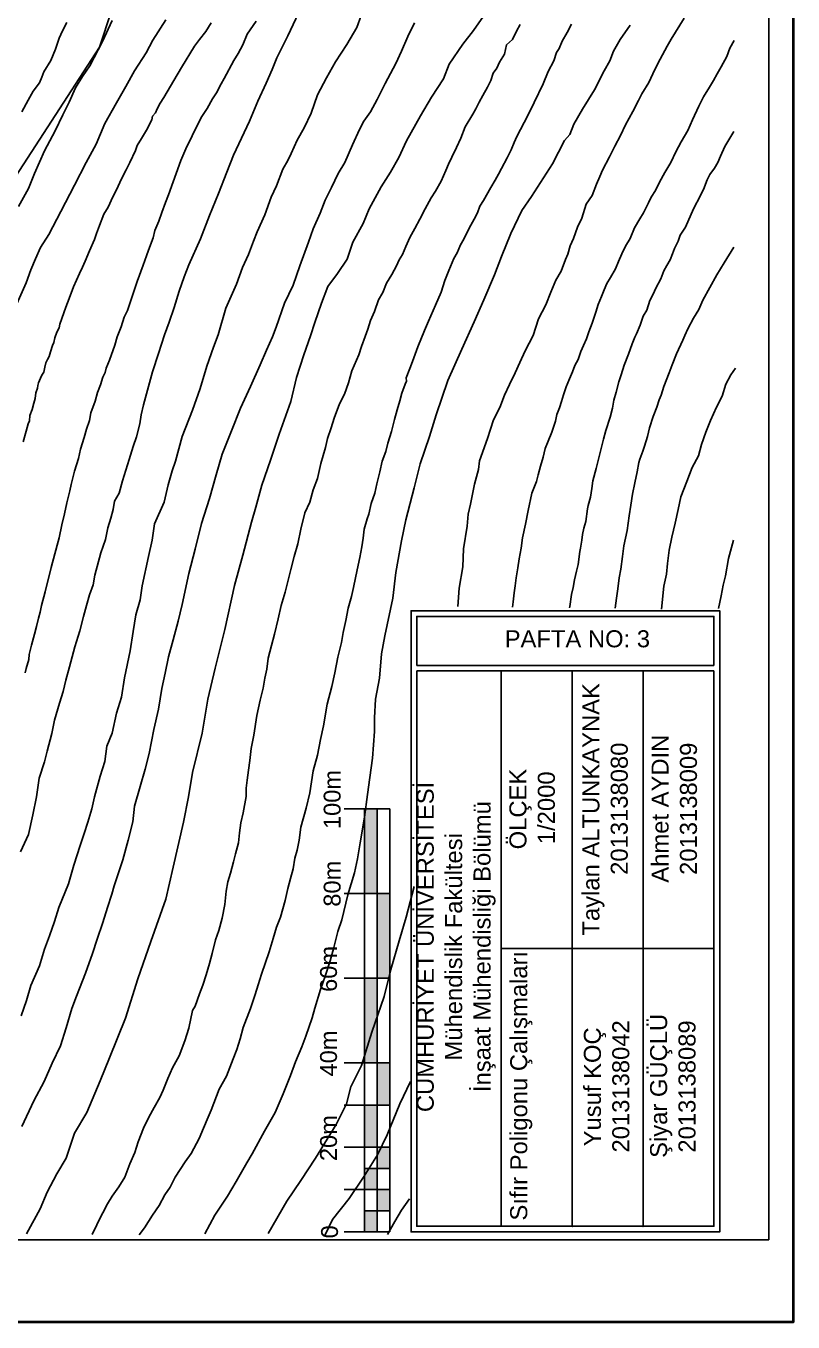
# Model space of a CAD drawing. Header units: millimetres. Extents: x 19067981 to 38137102, y 2652003 to 2652615.
# Drawn here: x 19068196.54 to 19068205.61, y 2652464.04 to 2652479.36 of the extents above; entities that cross this region are included whole.
import ezdxf

# ---------------------------------------------------------------- set-up
doc = ezdxf.new("R2010")
doc.units = ezdxf.units.MM
doc.layers.add('ÖLÇEK VE YÖN', color=114, linetype='Continuous')
doc.styles.get("Standard").update_dxf_attribs({"font": 'arial.ttf'})

# ---------------------------------------------------------------- blocks, each defined once
blk = doc.blocks.new('A$C1881271D')
h = blk.add_hatch(color=7)
h.paths.add_polyline_path([(0.342, 0.3), (0.092, 0.3), (0.092, 0.15), (0.342, 0.15)])
h.paths.add_polyline_path([(0.592, 0.15), (0.342, 0.15), (0.342, 0), (0.592, 0)])
h.paths.add_polyline_path([(0.842, 0.3), (0.592, 0.3), (0.592, 0.15), (0.842, 0.15)])
h.paths.add_polyline_path([(1.092, 0.15), (0.842, 0.15), (0.842, 0), (1.092, 0)])
h.paths.add_polyline_path([(1.592, 0.3), (1.092, 0.3), (1.092, 0.15), (1.592, 0.15)])
h.paths.add_polyline_path([(2.092, 0.15), (1.592, 0.15), (1.592, 0), (2.092, 0)])
h.paths.add_polyline_path([(3.092, 0.3), (2.092, 0.3), (2.092, 0.15), (3.092, 0.15)])
h.paths.add_polyline_path([(4.092, 0.15), (3.092, 0.15), (3.092, 0), (4.092, 0)])
h.paths.add_polyline_path([(5.092, 0.3), (4.092, 0.3), (4.092, 0.15), (5.092, 0.15)])
at = {"color": 7}
for p, q in [((0.092, 0.3), (0.092, 0.542)), ((0.592, 0), (0.592, 0.542)), ((1.092, 0), (1.092, 0.542)), ((1.592, 0), (1.592, 0.542)), ((2.092, 0), (2.092, 0.542)), ((3.092, 0), (3.092, 0.542)), ((4.092, 0), (4.092, 0.542)), ((5.092, 0.3), (5.092, 0.542)), ((0.092, 0.3), (0.092, 0)), ((0.092, 0.3), (1.092, 0.3)), ((0.342, 0), (0.342, 0.3)), ((0.842, 0), (0.842, 0.3)), ((1.092, 0.3), (2.092, 0.3)), ((2.092, 0.3), (3.092, 0.3)), ((3.092, 0.3), (4.092, 0.3)), ((4.092, 0.3), (5.092, 0.3)), ((5.092, 0.3), (5.092, 0)), ((0.092, 0.15), (0.592, 0.15)), ((0.092, 0), (1.092, 0)), ((0.592, 0.15), (1.092, 0.15)), ((1.092, 0.15), (2.092, 0.15)), ((1.092, 0), (2.092, 0)), ((2.092, 0.15), (3.092, 0.15)), ((2.092, 0), (3.092, 0)), ((3.092, 0.15), (4.092, 0.15)), ((3.092, 0), (4.092, 0)), ((4.092, 0.15), (5.092, 0.15)), ((4.092, 0), (5.092, 0))]:
    blk.add_line(p, q, dxfattribs=at)
at = {"color": 7, "char_height": 0.2, "width": 0.66286, "attachment_point": 1}
for s, insert in [('{\\fArial|b0|i0|c162|p34;0}', (0.015, 0.814)), ('{\\fArial|b0|i0|c162|p34;20m}', (0.929, 0.826)), ('{\\fArial|b0|i0|c162|p34;40m}', (1.929, 0.826)), ('{\\fArial|b0|i0|c162|p34;60m}', (2.929, 0.826)), ('{\\fArial|b0|i0|c162|p34;80m}', (3.936, 0.783)), ('{\\fArial|b0|i0|c162|p34;100m}', (4.854, 0.783))]:
    blk.add_mtext(s, dxfattribs=dict(at, insert=insert))

msp = doc.modelspace()

# ---------------------------------------------------------------- linework, layer by layer
at = {"color": 0, "lineweight": 25, "ltscale": 0.2}
for p, q in [((19068202.165, 2652465.172), (19068202.165, 2652471.738)), ((19068203.003, 2652465.172), (19068203.003, 2652471.738)), ((19068203.841, 2652465.172), (19068203.841, 2652471.738)), ((19068202.165, 2652468.455), (19068204.679, 2652468.455)), ((19068202.165, 2652465.172), (19068202.565, 2652465.172)), ((19068202.165, 2652465.172), (19068204.679, 2652465.172))]:
    msp.add_line(p, q, dxfattribs=at)
at = {"color": 0, "lineweight": 40, "ltscale": 0.2}
msp.add_lwpolyline([(19068184.614, 2652493.739), (19068205.614, 2652493.739), (19068205.614, 2652464.039), (19068184.614, 2652464.039), (19068184.614, 2652493.739)], dxfattribs=at)
for points in [[(19068185.114, 2652465.013), (19068185.114, 2652493.532), (19068205.327, 2652493.532), (19068205.327, 2652465.013), (19068185.114, 2652465.013)], [(19068185.114, 2652465.013), (19068185.114, 2652493.532), (19068205.327, 2652493.532), (19068205.327, 2652465.013), (19068185.114, 2652465.013)], [(19068196.482, 2652469.596), (19068196.574, 2652469.804), (19068196.626, 2652470.035), (19068196.67, 2652470.246), (19068196.703, 2652470.467), (19068196.763, 2652470.66), (19068196.795, 2652470.788), (19068196.85, 2652470.997), (19068196.881, 2652471.156), (19068196.941, 2652471.354), (19068196.986, 2652471.492), (19068197.017, 2652471.628), (19068197.061, 2652471.784), (19068197.125, 2652472.021), (19068197.182, 2652472.21), (19068197.225, 2652472.378), (19068197.262, 2652472.51), (19068197.298, 2652472.637), (19068197.338, 2652472.755), (19068197.358, 2652472.867), (19068197.431, 2652473.133), (19068197.485, 2652473.288), (19068197.513, 2652473.428), (19068197.549, 2652473.542), (19068197.576, 2652473.645), (19068197.592, 2652473.742), (19068197.646, 2652473.838), (19068197.685, 2652473.985), (19068197.766, 2652474.235), (19068197.812, 2652474.39), (19068197.853, 2652474.503), (19068197.892, 2652474.657), (19068197.908, 2652474.765), (19068197.933, 2652474.88), (19068197.994, 2652475.099), (19068198.04, 2652475.271), (19068198.112, 2652475.49), (19068198.184, 2652475.711), (19068198.237, 2652475.861), (19068198.297, 2652476.032), (19068198.357, 2652476.226), (19068198.417, 2652476.396), (19068198.469, 2652476.535), (19068198.608, 2652476.844), (19068198.716, 2652477.119), (19068198.821, 2652477.379), (19068198.92, 2652477.633), (19068198.999, 2652477.832), (19068199.187, 2652478.235), (19068199.286, 2652478.473), (19068199.385, 2652478.686), (19068199.455, 2652478.847), (19068199.51, 2652478.982), (19068199.642, 2652479.245), (19068199.768, 2652479.513)], [(19068196.49, 2652467.658), (19068196.552, 2652467.841), (19068196.601, 2652468.019), (19068196.705, 2652468.25), (19068196.765, 2652468.448), (19068196.822, 2652468.605), (19068196.884, 2652468.775), (19068196.932, 2652468.938), (19068197.05, 2652469.221), (19068197.113, 2652469.442), (19068197.187, 2652469.672), (19068197.233, 2652469.816), (19068197.276, 2652469.948), (19068197.325, 2652470.106), (19068197.357, 2652470.246), (19068197.423, 2652470.491), (19068197.478, 2652470.666), (19068197.503, 2652470.847), (19068197.563, 2652471.001), (19068197.616, 2652471.236), (19068197.674, 2652471.426), (19068197.711, 2652471.653), (19068197.779, 2652471.974), (19068197.814, 2652472.202), (19068197.846, 2652472.399), (19068197.897, 2652472.578), (19068197.919, 2652472.742), (19068197.992, 2652473.087), (19068198.038, 2652473.283), (19068198.066, 2652473.475), (19068198.178, 2652473.733), (19068198.227, 2652473.935), (19068198.273, 2652474.103), (19068198.314, 2652474.216), (19068198.393, 2652474.506), (19068198.513, 2652474.82), (19068198.603, 2652475.076), (19068198.683, 2652475.338), (19068198.764, 2652475.563), (19068198.819, 2652475.708), (19068198.91, 2652476.023), (19068199.033, 2652476.31), (19068199.106, 2652476.506), (19068199.178, 2652476.657), (19068199.237, 2652476.818), (19068199.279, 2652476.926), (19068199.368, 2652477.127), (19068199.444, 2652477.336), (19068199.508, 2652477.472), (19068199.582, 2652477.667), (19068199.642, 2652477.771), (19068199.682, 2652477.853), (19068199.75, 2652478.011), (19068199.834, 2652478.156), (19068199.916, 2652478.329), (19068199.992, 2652478.545), (19068200.098, 2652478.749), (19068200.203, 2652478.935), (19068200.34, 2652479.143), (19068200.456, 2652479.344), (19068200.509, 2652479.484)], [(19068196.552, 2652465.082), (19068196.712, 2652465.379), (19068196.795, 2652465.576), (19068196.91, 2652465.79), (19068197.02, 2652465.978), (19068197.121, 2652466.273), (19068197.266, 2652466.517), (19068197.424, 2652466.889), (19068197.531, 2652467.163), (19068197.723, 2652467.632), (19068197.869, 2652468.096), (19068198.02, 2652468.537), (19068198.199, 2652469.037), (19068198.285, 2652469.415), (19068198.409, 2652469.948), (19068198.468, 2652470.248), (19068198.516, 2652470.537), (19068198.629, 2652471.002), (19068198.697, 2652471.401), (19068198.783, 2652471.767), (19068198.896, 2652472.225), (19068199.01, 2652472.746), (19068199.109, 2652473.103), (19068199.213, 2652473.493), (19068199.263, 2652473.672), (19068199.332, 2652473.931), (19068199.436, 2652474.228), (19068199.537, 2652474.535), (19068199.678, 2652474.92), (19068199.743, 2652475.206), (19068199.83, 2652475.471), (19068199.91, 2652475.698), (19068199.96, 2652475.855), (19068200.041, 2652476.082), (19068200.115, 2652476.281), (19068200.228, 2652476.436), (19068200.342, 2652476.604), (19068200.408, 2652476.806), (19068200.53, 2652477.027), (19068200.601, 2652477.2), (19068200.744, 2652477.459), (19068200.854, 2652477.631), (19068200.955, 2652477.804), (19068201.044, 2652478.003), (19068201.21, 2652478.297), (19068201.338, 2652478.517), (19068201.483, 2652478.734), (19068201.549, 2652478.907), (19068201.709, 2652479.145), (19068201.837, 2652479.306), (19068202.039, 2652479.595)], [(19068196.437, 2652476.074), (19068196.548, 2652476.324), (19068196.603, 2652476.478), (19068196.66, 2652476.607), (19068196.717, 2652476.742), (19068196.817, 2652476.896), (19068196.956, 2652477.169), (19068197.119, 2652477.479), (19068197.257, 2652477.745), (19068197.374, 2652477.965), (19068197.477, 2652478.206), (19068197.617, 2652478.452), (19068197.725, 2652478.643), (19068197.828, 2652478.829), (19068197.965, 2652479.044), (19068198.045, 2652479.193), (19068198.197, 2652479.433)], [(19068196.459, 2652477.227), (19068196.574, 2652477.438), (19068196.648, 2652477.615), (19068196.763, 2652477.885), (19068196.89, 2652478.119), (19068196.983, 2652478.309), (19068197.055, 2652478.461), (19068197.131, 2652478.628), (19068197.214, 2652478.765), (19068197.3, 2652478.89), (19068197.449, 2652479.176), (19068197.564, 2652479.426)], [(19068196.498, 2652478.346), (19068196.572, 2652478.484), (19068196.63, 2652478.59), (19068196.704, 2652478.688), (19068196.732, 2652478.754), (19068196.756, 2652478.819), (19068196.84, 2652478.951), (19068196.893, 2652479.088), (19068196.938, 2652479.216), (19068196.977, 2652479.302), (19068197.027, 2652479.4)], [(19068196.498, 2652466.35), (19068196.637, 2652466.653), (19068196.762, 2652466.881), (19068196.855, 2652467.099), (19068196.955, 2652467.303), (19068197.02, 2652467.519), (19068197.087, 2652467.744), (19068197.143, 2652467.892), (19068197.249, 2652468.163), (19068197.33, 2652468.394), (19068197.386, 2652468.565), (19068197.453, 2652468.762), (19068197.511, 2652468.938), (19068197.562, 2652469.097), (19068197.59, 2652469.195), (19068197.689, 2652469.504), (19068197.753, 2652469.736), (19068197.81, 2652469.951), (19068197.83, 2652470.136), (19068197.894, 2652470.37), (19068197.955, 2652470.576), (19068198, 2652470.759), (19068198.057, 2652471.045), (19068198.111, 2652471.284), (19068198.151, 2652471.53), (19068198.191, 2652471.711), (19068198.231, 2652471.901), (19068198.287, 2652472.104), (19068198.343, 2652472.325), (19068198.392, 2652472.523), (19068198.472, 2652472.888), (19068198.544, 2652473.176), (19068198.619, 2652473.48), (19068198.716, 2652473.774), (19068198.794, 2652474.053), (19068198.866, 2652474.298), (19068198.977, 2652474.573), (19068199.081, 2652474.843), (19068199.201, 2652475.097), (19068199.315, 2652475.354), (19068199.387, 2652475.528), (19068199.461, 2652475.685), (19068199.503, 2652475.8), (19068199.601, 2652476.082), (19068199.706, 2652476.297), (19068199.782, 2652476.524), (19068199.887, 2652476.804), (19068199.941, 2652476.964), (19068200.022, 2652477.147), (19068200.081, 2652477.3), (19068200.159, 2652477.452), (19068200.235, 2652477.616), (19068200.315, 2652477.745), (19068200.404, 2652477.955), (19068200.488, 2652478.138), (19068200.54, 2652478.236), (19068200.62, 2652478.345), (19068200.697, 2652478.493), (19068200.792, 2652478.68), (19068200.916, 2652478.918), (19068200.984, 2652479.063), (19068201.06, 2652479.235), (19068201.14, 2652479.396)], [(19068196.511, 2652474.446), (19068196.549, 2652474.569), (19068196.572, 2652474.658), (19068196.587, 2652474.694), (19068196.593, 2652474.756), (19068196.618, 2652474.826), (19068196.64, 2652474.9), (19068196.654, 2652474.955), (19068196.663, 2652475.025), (19068196.681, 2652475.079), (19068196.684, 2652475.111), (19068196.694, 2652475.143), (19068196.716, 2652475.199), (19068196.733, 2652475.232), (19068196.755, 2652475.269), (19068196.768, 2652475.327), (19068196.781, 2652475.378), (19068196.799, 2652475.416), (19068196.819, 2652475.455), (19068196.834, 2652475.508), (19068196.858, 2652475.583), (19068196.873, 2652475.619), (19068196.887, 2652475.675), (19068196.911, 2652475.739), (19068196.938, 2652475.794), (19068196.947, 2652475.836), (19068197.016, 2652476.035), (19068197.058, 2652476.137), (19068197.107, 2652476.275), (19068197.177, 2652476.433), (19068197.214, 2652476.508), (19068197.246, 2652476.581), (19068197.297, 2652476.704), (19068197.355, 2652476.837), (19068197.381, 2652476.909), (19068197.391, 2652476.94), (19068197.414, 2652477), (19068197.467, 2652477.134), (19068197.517, 2652477.217), (19068197.573, 2652477.342), (19068197.611, 2652477.414), (19068197.679, 2652477.563), (19068197.73, 2652477.661), (19068197.772, 2652477.746), (19068197.842, 2652477.89), (19068197.861, 2652477.947), (19068197.912, 2652478.031), (19068197.971, 2652478.129), (19068198.032, 2652478.25), (19068198.043, 2652478.296), (19068198.078, 2652478.335), (19068198.095, 2652478.379), (19068198.133, 2652478.447), (19068198.176, 2652478.515), (19068198.292, 2652478.714), (19068198.386, 2652478.871), (19068198.536, 2652479.12), (19068198.595, 2652479.2), (19068198.67, 2652479.296), (19068198.733, 2652479.397)], [(19068196.535, 2652471.714), (19068196.548, 2652471.766), (19068196.579, 2652471.871), (19068196.583, 2652471.93), (19068196.609, 2652472.04), (19068196.645, 2652472.172), (19068196.669, 2652472.262), (19068196.695, 2652472.359), (19068196.712, 2652472.43), (19068196.729, 2652472.508), (19068196.773, 2652472.671), (19068196.842, 2652472.96), (19068196.915, 2652473.223), (19068196.937, 2652473.309), (19068196.97, 2652473.464), (19068197.002, 2652473.593), (19068197.03, 2652473.722), (19068197.065, 2652473.865), (19068197.079, 2652473.939), (19068197.12, 2652474.096), (19068197.166, 2652474.248), (19068197.19, 2652474.359), (19068197.232, 2652474.494), (19068197.26, 2652474.596), (19068197.295, 2652474.696), (19068197.313, 2652474.788), (19068197.362, 2652474.926), (19068197.393, 2652475.027), (19068197.426, 2652475.117), (19068197.454, 2652475.21), (19068197.481, 2652475.265), (19068197.494, 2652475.316), (19068197.532, 2652475.408), (19068197.597, 2652475.587), (19068197.622, 2652475.686), (19068197.67, 2652475.805), (19068197.705, 2652475.917), (19068197.747, 2652475.997), (19068197.772, 2652476.081), (19068197.812, 2652476.196), (19068197.86, 2652476.338), (19068197.931, 2652476.533), (19068197.969, 2652476.645), (19068197.994, 2652476.709), (19068198.049, 2652476.857), (19068198.068, 2652476.942), (19068198.117, 2652477.053), (19068198.152, 2652477.156), (19068198.196, 2652477.272), (19068198.23, 2652477.366), (19068198.378, 2652477.771), (19068198.434, 2652477.91), (19068198.512, 2652478.061), (19068198.618, 2652478.279), (19068198.689, 2652478.385), (19068198.752, 2652478.501), (19068198.796, 2652478.569), (19068198.852, 2652478.676), (19068198.887, 2652478.738), (19068199.004, 2652478.954), (19068199.054, 2652479.035), (19068199.109, 2652479.139), (19068199.159, 2652479.263), (19068199.268, 2652479.419)], [(19068202.387, 2652479.379), (19068202.345, 2652479.298), (19068202.298, 2652479.199), (19068202.228, 2652479.137), (19068202.201, 2652479.026), (19068202.145, 2652478.932), (19068202.112, 2652478.863), (19068202.068, 2652478.801), (19068202.043, 2652478.715), (19068202.001, 2652478.638), (19068201.948, 2652478.539), (19068201.905, 2652478.46), (19068201.863, 2652478.381), (19068201.828, 2652478.316), (19068201.738, 2652478.167), (19068201.685, 2652478.034), (19068201.634, 2652477.924), (19068201.58, 2652477.811), (19068201.539, 2652477.726), (19068201.509, 2652477.651), (19068201.454, 2652477.527), (19068201.385, 2652477.407), (19068201.334, 2652477.33), (19068201.264, 2652477.2), (19068201.203, 2652477.078), (19068201.143, 2652476.965), (19068201.082, 2652476.859), (19068201.037, 2652476.752), (19068200.996, 2652476.659), (19068200.956, 2652476.594), (19068200.925, 2652476.525), (19068200.871, 2652476.421), (19068200.808, 2652476.32), (19068200.763, 2652476.211), (19068200.714, 2652476.123), (19068200.667, 2652475.987), (19068200.618, 2652475.877), (19068200.588, 2652475.776), (19068200.557, 2652475.689), (19068200.513, 2652475.573), (19068200.482, 2652475.474), (19068200.396, 2652475.282), (19068200.357, 2652475.142), (19068200.31, 2652475.006), (19068200.252, 2652474.893), (19068200.187, 2652474.723), (19068200.152, 2652474.611), (19068200.11, 2652474.484), (19068200.085, 2652474.378), (19068200.032, 2652474.187), (19068199.993, 2652474.011), (19068199.942, 2652473.877), (19068199.9, 2652473.731), (19068199.841, 2652473.605), (19068199.796, 2652473.413), (19068199.758, 2652473.239), (19068199.717, 2652473.089), (19068199.675, 2652472.937), (19068199.61, 2652472.668), (19068199.564, 2652472.51), (19068199.527, 2652472.352), (19068199.483, 2652472.172), (19068199.45, 2652472.038), (19068199.41, 2652471.888), (19068199.393, 2652471.759), (19068199.369, 2652471.649), (19068199.349, 2652471.534), (19068199.316, 2652471.392), (19068199.276, 2652471.21), (19068199.24, 2652470.977), (19068199.207, 2652470.819), (19068199.193, 2652470.678), (19068199.177, 2652470.564), (19068199.161, 2652470.445), (19068199.15, 2652470.351), (19068199.148, 2652470.252), (19068199.112, 2652470.06), (19068199.086, 2652469.939), (19068199.07, 2652469.821), (19068199.056, 2652469.704), (19068199.021, 2652469.574), (19068198.999, 2652469.479), (19068198.962, 2652469.345), (19068198.93, 2652469.244), (19068198.913, 2652469.134), (19068198.898, 2652468.977), (19068198.863, 2652468.815), (19068198.825, 2652468.667), (19068198.788, 2652468.556), (19068198.748, 2652468.396), (19068198.717, 2652468.276), (19068198.675, 2652468.145), (19068198.636, 2652468.023), (19068198.598, 2652467.918), (19068198.545, 2652467.772), (19068198.516, 2652467.721), (19068198.471, 2652467.512), (19068198.422, 2652467.362), (19068198.357, 2652467.187), (19068198.278, 2652467.046), (19068198.223, 2652466.918), (19068198.166, 2652466.78), (19068198.126, 2652466.695), (19068198.059, 2652466.575), (19068197.998, 2652466.46), (19068197.933, 2652466.332), (19068197.872, 2652466.168), (19068197.831, 2652466.044), (19068197.774, 2652465.91), (19068197.715, 2652465.752), (19068197.642, 2652465.636), (19068197.563, 2652465.527), (19068197.51, 2652465.436), (19068197.453, 2652465.332), (19068197.415, 2652465.256), (19068197.384, 2652465.189), (19068197.327, 2652465.073)], [(19068197.885, 2652465.07), (19068197.946, 2652465.152), (19068197.994, 2652465.227), (19068198.04, 2652465.304), (19068198.119, 2652465.416), (19068198.189, 2652465.542), (19068198.249, 2652465.632), (19068198.31, 2652465.752), (19068198.427, 2652465.932), (19068198.498, 2652466.031), (19068198.593, 2652466.208), (19068198.646, 2652466.331), (19068198.699, 2652466.461), (19068198.735, 2652466.543), (19068198.83, 2652466.794), (19068198.918, 2652466.945), (19068198.995, 2652467.152), (19068199.037, 2652467.261), (19068199.076, 2652467.386), (19068199.115, 2652467.521), (19068199.198, 2652467.744), (19068199.256, 2652467.913), (19068199.291, 2652468.027), (19068199.329, 2652468.152), (19068199.42, 2652468.417), (19068199.467, 2652468.573), (19068199.509, 2652468.708), (19068199.556, 2652468.826), (19068199.611, 2652469.021), (19068199.64, 2652469.165), (19068199.672, 2652469.283), (19068199.703, 2652469.398), (19068199.725, 2652469.521), (19068199.752, 2652469.619), (19068199.777, 2652469.737), (19068199.796, 2652469.89), (19068199.857, 2652470.112), (19068199.9, 2652470.296), (19068199.939, 2652470.556), (19068199.99, 2652470.741), (19068200.029, 2652470.925), (19068200.062, 2652471.086), (19068200.105, 2652471.342), (19068200.163, 2652471.551), (19068200.198, 2652471.714), (19068200.234, 2652471.898), (19068200.276, 2652472.073), (19068200.297, 2652472.191), (19068200.325, 2652472.332), (19068200.355, 2652472.48), (19068200.392, 2652472.618), (19068200.418, 2652472.724), (19068200.461, 2652472.93), (19068200.492, 2652473.077), (19068200.515, 2652473.202), (19068200.531, 2652473.304), (19068200.545, 2652473.413), (19068200.579, 2652473.534), (19068200.597, 2652473.588), (19068200.626, 2652473.714), (19068200.669, 2652473.836), (19068200.692, 2652473.948), (19068200.727, 2652474.089), (19068200.755, 2652474.216), (19068200.8, 2652474.33), (19068200.825, 2652474.427), (19068200.867, 2652474.565), (19068200.903, 2652474.709), (19068200.933, 2652474.824), (19068200.967, 2652474.929), (19068200.988, 2652475.018), (19068201.028, 2652475.126), (19068201.044, 2652475.161), (19068201.04, 2652475.2), (19068201.085, 2652475.31), (19068201.115, 2652475.394), (19068201.18, 2652475.569), (19068201.258, 2652475.761), (19068201.303, 2652475.869), (19068201.385, 2652476.061), (19068201.452, 2652476.213), (19068201.499, 2652476.35), (19068201.546, 2652476.469), (19068201.605, 2652476.612), (19068201.642, 2652476.678), (19068201.683, 2652476.774), (19068201.721, 2652476.839), (19068201.785, 2652476.972), (19068201.844, 2652477.077), (19068201.883, 2652477.152), (19068201.912, 2652477.229), (19068201.956, 2652477.298), (19068202.04, 2652477.45), (19068202.091, 2652477.538), (19068202.131, 2652477.609), (19068202.169, 2652477.675), (19068202.234, 2652477.801), (19068202.28, 2652477.897), (19068202.317, 2652477.984), (19068202.348, 2652478.052), (19068202.437, 2652478.219), (19068202.498, 2652478.342), (19068202.555, 2652478.455), (19068202.661, 2652478.677), (19068202.72, 2652478.823), (19068202.784, 2652478.947), (19068202.817, 2652479.045), (19068202.85, 2652479.095), (19068202.885, 2652479.18), (19068202.945, 2652479.283), (19068202.994, 2652479.381)], [(19068198.658, 2652465.084), (19068198.78, 2652465.302), (19068198.926, 2652465.528), (19068199.029, 2652465.702), (19068199.156, 2652465.922), (19068199.219, 2652466.028), (19068199.365, 2652466.297), (19068199.49, 2652466.517), (19068199.586, 2652466.739), (19068199.674, 2652466.953), (19068199.731, 2652467.116), (19068199.806, 2652467.292), (19068199.852, 2652467.42), (19068199.93, 2652467.634), (19068199.96, 2652467.748), (19068200.027, 2652467.97), (19068200.083, 2652468.129), (19068200.14, 2652468.311), (19068200.186, 2652468.468), (19068200.232, 2652468.657), (19068200.28, 2652468.793), (19068200.352, 2652469.089), (19068200.429, 2652469.351), (19068200.463, 2652469.517), (19068200.496, 2652469.705), (19068200.549, 2652470.009), (19068200.582, 2652470.275), (19068200.611, 2652470.478), (19068200.641, 2652470.706), (19068200.664, 2652471.02), (19068200.666, 2652471.183), (19068200.677, 2652471.401), (19068200.723, 2652471.65), (19068200.75, 2652471.939), (19068200.788, 2652472.153), (19068200.882, 2652472.596), (19068200.916, 2652472.9), (19068200.983, 2652473.275), (19068201.035, 2652473.524), (19068201.134, 2652473.9), (19068201.205, 2652474.185), (19068201.314, 2652474.507), (19068201.393, 2652474.765), (19068201.534, 2652475.168), (19068201.699, 2652475.539), (19068201.844, 2652475.863), (19068201.959, 2652476.125), (19068202.083, 2652476.417), (19068202.167, 2652476.637), (19068202.278, 2652476.908), (19068202.406, 2652477.18), (19068202.523, 2652477.345), (19068202.769, 2652477.729), (19068202.913, 2652478.008), (19068202.976, 2652478.079), (19068203.022, 2652478.201), (19068203.125, 2652478.375), (19068203.265, 2652478.605), (19068203.381, 2652478.83), (19068203.447, 2652478.948), (19068203.491, 2652479.064), (19068203.569, 2652479.2), (19068203.69, 2652479.369)], [(19068201.649, 2652472.496), (19068201.665, 2652472.713), (19068201.711, 2652472.965), (19068201.716, 2652473.181), (19068201.763, 2652473.449), (19068201.775, 2652473.59), (19068201.8, 2652473.708), (19068201.847, 2652473.944), (19068201.894, 2652474.119), (19068201.906, 2652474.219), (19068202, 2652474.485), (19068202.072, 2652474.703), (19068202.146, 2652474.851), (19068202.203, 2652474.995), (19068202.26, 2652475.121), (19068202.328, 2652475.262), (19068202.384, 2652475.382), (19068202.445, 2652475.519), (19068202.542, 2652475.702), (19068202.606, 2652475.898), (19068202.692, 2652476.065), (19068202.749, 2652476.212), (19068202.81, 2652476.354), (19068202.871, 2652476.46), (19068202.922, 2652476.601), (19068202.95, 2652476.662), (19068202.978, 2652476.762), (19068203.017, 2652476.848), (19068203.066, 2652476.981), (19068203.116, 2652477.088), (19068203.17, 2652477.253), (19068203.238, 2652477.357), (19068203.29, 2652477.489), (19068203.33, 2652477.58), (19068203.362, 2652477.657), (19068203.443, 2652477.815), (19068203.507, 2652477.94), (19068203.574, 2652478.067), (19068203.634, 2652478.19), (19068203.721, 2652478.351), (19068203.785, 2652478.481), (19068203.825, 2652478.558), (19068203.91, 2652478.693), (19068203.978, 2652478.847), (19068204.041, 2652478.969), (19068204.124, 2652479.121), (19068204.174, 2652479.203), (19068204.326, 2652479.454)], [(19068204.916, 2652479.189), (19068204.866, 2652479.098), (19068204.832, 2652478.998), (19068204.764, 2652478.878), (19068204.716, 2652478.793), (19068204.675, 2652478.716), (19068204.625, 2652478.637), (19068204.556, 2652478.524), (19068204.5, 2652478.414), (19068204.424, 2652478.252), (19068204.37, 2652478.126), (19068204.29, 2652477.989), (19068204.227, 2652477.874), (19068204.168, 2652477.747), (19068204.098, 2652477.627), (19068204.035, 2652477.513), (19068203.986, 2652477.415), (19068203.936, 2652477.338), (19068203.904, 2652477.271), (19068203.845, 2652477.152), (19068203.801, 2652477.08), (19068203.741, 2652476.973), (19068203.689, 2652476.848), (19068203.635, 2652476.759), (19068203.588, 2652476.666), (19068203.549, 2652476.577), (19068203.513, 2652476.488), (19068203.456, 2652476.386), (19068203.413, 2652476.316), (19068203.381, 2652476.243), (19068203.35, 2652476.161), (19068203.31, 2652476.068), (19068203.283, 2652475.979), (19068203.238, 2652475.847), (19068203.199, 2652475.746), (19068203.172, 2652475.661), (19068203.138, 2652475.585), (19068203.106, 2652475.512), (19068203.074, 2652475.417), (19068203.034, 2652475.346), (19068203.007, 2652475.272), (19068202.972, 2652475.19), (19068202.931, 2652475.095), (19068202.902, 2652475.001), (19068202.877, 2652474.922), (19068202.851, 2652474.845), (19068202.82, 2652474.768), (19068202.806, 2652474.688), (19068202.764, 2652474.56), (19068202.718, 2652474.452), (19068202.685, 2652474.366), (19068202.658, 2652474.263), (19068202.628, 2652474.158), (19068202.6, 2652474.056), (19068202.58, 2652473.975), (19068202.525, 2652473.839), (19068202.482, 2652473.632), (19068202.451, 2652473.473), (19068202.417, 2652473.31), (19068202.4, 2652473.187), (19068202.376, 2652473.061), (19068202.359, 2652472.954), (19068202.341, 2652472.836), (19068202.328, 2652472.743), (19068202.315, 2652472.659), (19068202.304, 2652472.554), (19068202.296, 2652472.489)], [(19068204.915, 2652478.112), (19068204.809, 2652477.934), (19068204.758, 2652477.822), (19068204.723, 2652477.745), (19068204.686, 2652477.679), (19068204.632, 2652477.603), (19068204.598, 2652477.54), (19068204.554, 2652477.429), (19068204.52, 2652477.359), (19068204.491, 2652477.301), (19068204.465, 2652477.254), (19068204.426, 2652477.171), (19068204.382, 2652477.074), (19068204.341, 2652476.982), (19068204.281, 2652476.889), (19068204.254, 2652476.818), (19068204.214, 2652476.731), (19068204.187, 2652476.665), (19068204.162, 2652476.595), (19068204.122, 2652476.53), (19068204.088, 2652476.464), (19068204.052, 2652476.372), (19068203.992, 2652476.261), (19068203.96, 2652476.192), (19068203.92, 2652476.114), (19068203.884, 2652476.002), (19068203.842, 2652475.929), (19068203.805, 2652475.824), (19068203.764, 2652475.722), (19068203.743, 2652475.683), (19068203.71, 2652475.602), (19068203.67, 2652475.479), (19068203.618, 2652475.35), (19068203.58, 2652475.238), (19068203.556, 2652475.155), (19068203.522, 2652475.033), (19068203.496, 2652474.937), (19068203.48, 2652474.843), (19068203.452, 2652474.736), (19068203.401, 2652474.578), (19068203.373, 2652474.475), (19068203.344, 2652474.367), (19068203.319, 2652474.255), (19068203.287, 2652474.129), (19068203.247, 2652473.983), (19068203.234, 2652473.893), (19068203.218, 2652473.791), (19068203.192, 2652473.69), (19068203.182, 2652473.653), (19068203.163, 2652473.503), (19068203.142, 2652473.424), (19068203.125, 2652473.349), (19068203.118, 2652473.284), (19068203.101, 2652473.189), (19068203.095, 2652473.15), (19068203.073, 2652472.996), (19068203.052, 2652472.915), (19068203.029, 2652472.813), (19068203.014, 2652472.721), (19068202.996, 2652472.641), (19068202.974, 2652472.496), (19068202.971, 2652472.483)], [(19068204.914, 2652476.746), (19068204.801, 2652476.56), (19068204.712, 2652476.419), (19068204.632, 2652476.268), (19068204.549, 2652476.12), (19068204.502, 2652476.009), (19068204.436, 2652475.905), (19068204.369, 2652475.78), (19068204.333, 2652475.702), (19068204.311, 2652475.645), (19068204.236, 2652475.485), (19068204.186, 2652475.354), (19068204.151, 2652475.261), (19068204.086, 2652475.098), (19068204.053, 2652474.998), (19068204.031, 2652474.939), (19068204.003, 2652474.854), (19068203.961, 2652474.742), (19068203.915, 2652474.609), (19068203.892, 2652474.506), (19068203.859, 2652474.395), (19068203.837, 2652474.333), (19068203.802, 2652474.241), (19068203.789, 2652474.2), (19068203.771, 2652474.088), (19068203.743, 2652473.96), (19068203.717, 2652473.825), (19068203.696, 2652473.697), (19068203.676, 2652473.569), (19068203.653, 2652473.397), (19068203.615, 2652473.217), (19068203.597, 2652473.087), (19068203.579, 2652472.94), (19068203.559, 2652472.837), (19068203.542, 2652472.708), (19068203.527, 2652472.598), (19068203.509, 2652472.477)], [(19068204.932, 2652475.315), (19068204.877, 2652475.238), (19068204.821, 2652475.127), (19068204.775, 2652474.986), (19068204.71, 2652474.855), (19068204.637, 2652474.697), (19068204.583, 2652474.557), (19068204.532, 2652474.411), (19068204.495, 2652474.277), (19068204.422, 2652474.14), (19068204.357, 2652473.977), (19068204.287, 2652473.795), (19068204.257, 2652473.646), (19068204.222, 2652473.484), (19068204.179, 2652473.317), (19068204.15, 2652473.165), (19068204.131, 2652473.006), (19068204.117, 2652472.88), (19068204.085, 2652472.737), (19068204.059, 2652472.466)], [(19068204.911, 2652473.283), (19068204.852, 2652473.067), (19068204.817, 2652472.86), (19068204.786, 2652472.751), (19068204.763, 2652472.624), (19068204.733, 2652472.473)], [(19068204.911, 2652473.283), (19068204.852, 2652473.067), (19068204.817, 2652472.86), (19068204.786, 2652472.751), (19068204.763, 2652472.624), (19068204.733, 2652472.473)], [(19068201.098, 2652465.16), (19068201.098, 2652472.448), (19068204.747, 2652472.448), (19068204.747, 2652465.104), (19068201.098, 2652465.104), (19068201.098, 2652465.16)], [(19068201.098, 2652465.16), (19068201.098, 2652472.448), (19068204.747, 2652472.448), (19068204.747, 2652465.104), (19068201.098, 2652465.104), (19068201.098, 2652465.16)], [(19068201.165, 2652471.799), (19068201.165, 2652472.38), (19068204.679, 2652472.38), (19068204.679, 2652471.799)], [(19068201.165, 2652471.799), (19068201.165, 2652472.38), (19068204.679, 2652472.38), (19068204.679, 2652471.799)], [(19068201.165, 2652471.799), (19068204.679, 2652471.799)], [(19068201.165, 2652471.799), (19068204.679, 2652471.799)], [(19068204.679, 2652471.738), (19068204.679, 2652465.172), (19068201.165, 2652465.172), (19068201.165, 2652471.738)], [(19068201.165, 2652471.738), (19068204.679, 2652471.738)], [(19068204.679, 2652471.738), (19068204.679, 2652465.172), (19068201.165, 2652465.172), (19068201.165, 2652471.738)], [(19068201.165, 2652471.738), (19068204.679, 2652471.738)], [(19068199.41, 2652465.085), (19068199.629, 2652465.467), (19068199.796, 2652465.711), (19068199.969, 2652465.978), (19068200.214, 2652466.374), (19068200.335, 2652466.619), (19068200.385, 2652466.819), (19068200.513, 2652467.073), (19068200.635, 2652467.467), (19068200.781, 2652467.886), (19068200.859, 2652468.206), (19068200.959, 2652468.544), (19068201.039, 2652468.827), (19068201.135, 2652469.189)], [(19068200.084, 2652465.072), (19068200.17, 2652465.25), (19068200.366, 2652465.501), (19068200.544, 2652465.763), (19068200.7, 2652466.016), (19068200.816, 2652466.251), (19068200.965, 2652466.618), (19068201.092, 2652466.884)], [(19068200.819, 2652465.073), (19068200.906, 2652465.226), (19068200.985, 2652465.361), (19068201.081, 2652465.497)], [(19068200.819, 2652465.073), (19068200.906, 2652465.226), (19068200.985, 2652465.361), (19068201.081, 2652465.497)]]:
    msp.add_lwpolyline(points)
at = {"color": 1}
msp.add_lwpolyline([(19068189.196, 2652465.46), (19068191.683, 2652468.593), (19068193.567, 2652472.121), (19068195.235, 2652475.757), (19068197.415, 2652479.111), (19068198.668, 2652482.909), (19068199.23, 2652486.87), (19068197.286, 2652490.273)], dxfattribs=at)
at = {"color": 0, "lineweight": 25}
for p in [(19068203.003, 2652465.172), (19068203.841, 2652465.172)]:
    msp.add_point(p, dxfattribs=at)

# ---------------------------------------------------------------- block references
at = {"layer": 'ÖLÇEK VE YÖN', "rotation": 89.99999999999999}
msp.add_blockref('A$C1881271D', (19068200.848, 2652465.013), dxfattribs=at)

# ---------------------------------------------------------------- texts
at = {"color": 0, "lineweight": 25, "ltscale": 0.2, "insert": (19068201.29, 2652472.217), "char_height": 0.20127, "attachment_point": 1}
msp.add_mtext_dynamic_manual_height_columns('\\pi0.91481;PAFTA NO: 3', width=3.5138, gutter_width=1.006, heights=[0], dxfattribs=at)
at = {"color": 0, "lineweight": 25, "ltscale": 0.2, "char_height": 0.20127, "attachment_point": 1, "rotation": 90}
for s, width, insert in [('\\pi0.15289;Taylan ALTUNKAYNAK\\P\\pi0.87059;2013138080', 3.28325, (19068203.123, 2652468.455)), ('\\pi0.77812;Ahmet AYDIN\\P\\pi0.87004;2013138009', 3.28325, (19068203.941, 2652468.455)), ('\\pi1.1721;ÖLÇEK\\P\\pi1.2337;1/2000', 3.28325, (19068202.261, 2652468.455)), ('\\pi1.3491;CUMHURİYET ÜNİVERSİTESİ\\P\\pi1.9593;Mühendislik Fakültesi\\P\\pi1.5862;İnşaat Mühendisliği Bölümü', 6.56651, (19068201.165, 2652465.172)), ('\\pi0.067079;Sıfır Poligonu Çalışmaları', 3.28325, (19068202.27, 2652465.172)), ('\\pi0.94438;Yusuf KOÇ\\P\\pi0.87127;2013138042', 3.28325, (19068203.141, 2652465.172)), ('\\pi0.80778;Şiyar GÜÇLÜ\\P\\pi0.87004;2013138089', 3.28325, (19068203.924, 2652465.172))]:
    msp.add_mtext_dynamic_manual_height_columns(s, width=width, gutter_width=1.006, heights=[0], dxfattribs=dict(at, insert=insert))

doc.saveas('drawing.dxf')
